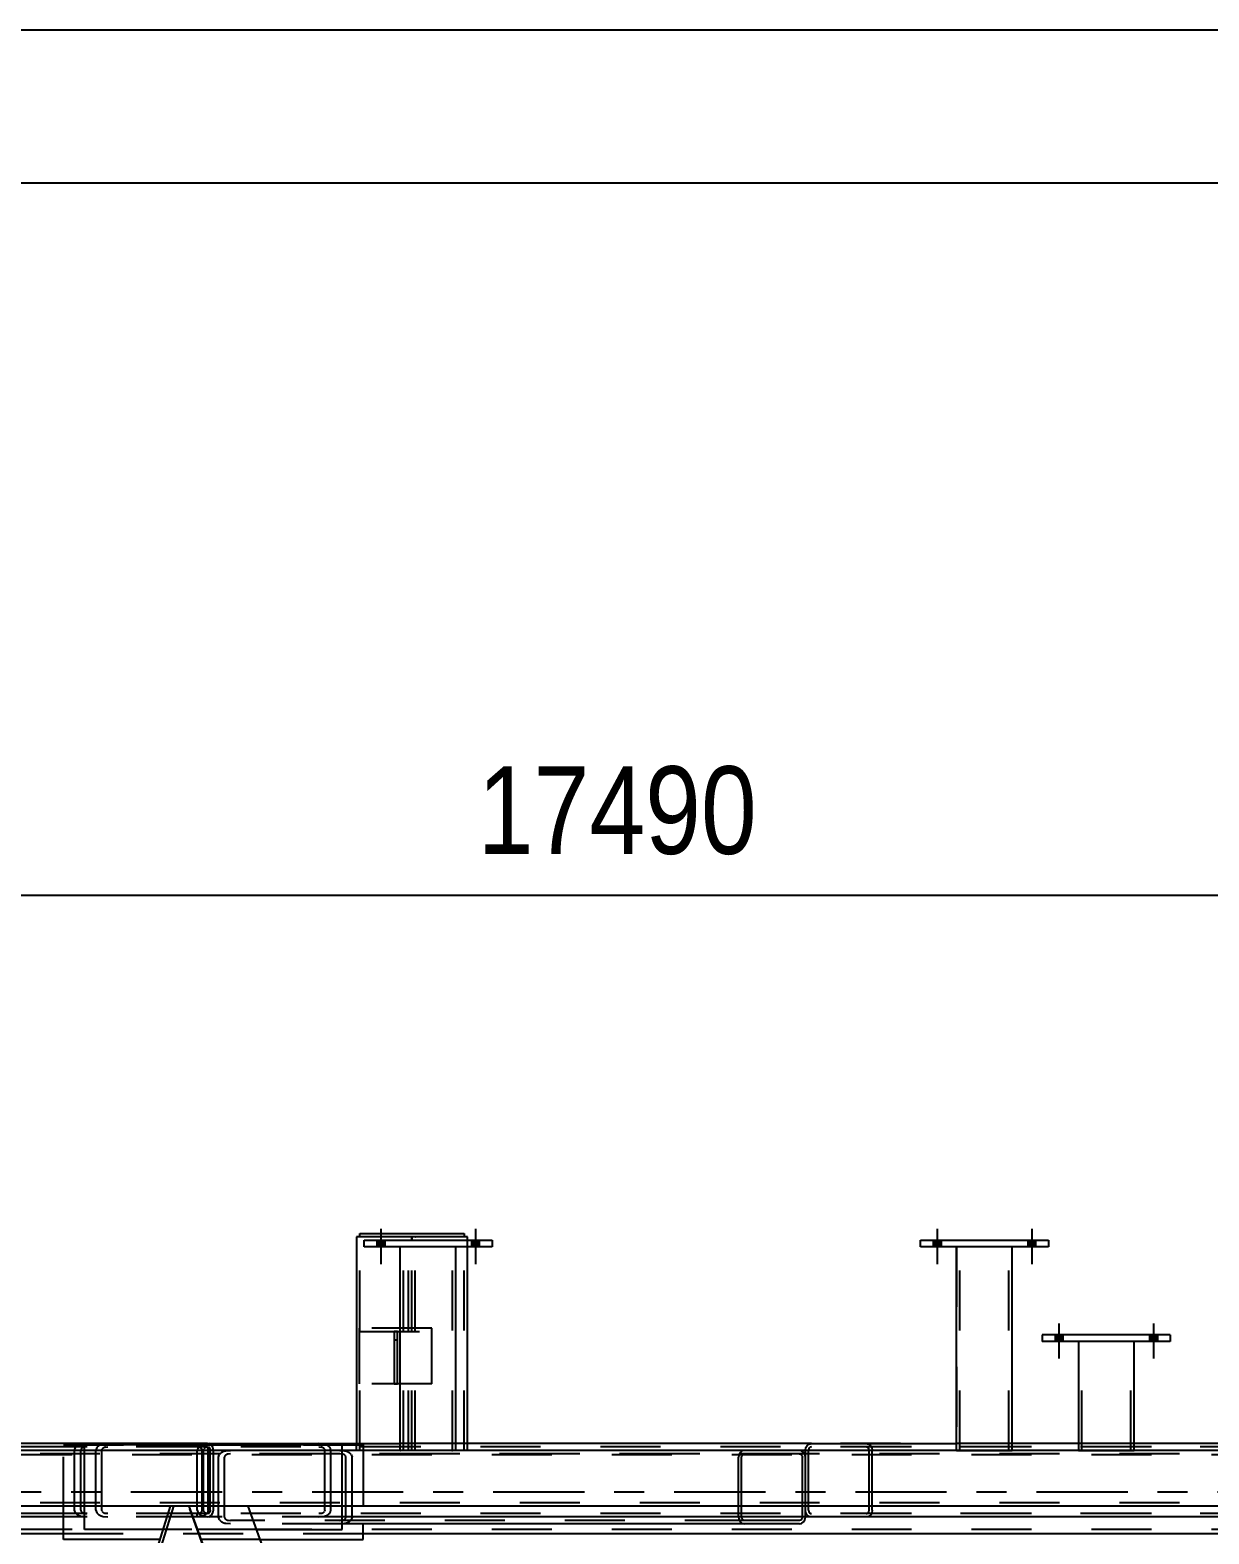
# Model space of a CAD drawing. Header units: millimetres. Extents: x -777 to 412, y -850 to -9.
# Drawn here: x 143.74 to 182.27, y -58.64 to -9.5 of the extents above; entities that cross this region are included whole.
import ezdxf

# ---------------------------------------------------------------- set-up
doc = ezdxf.new("R2010")
doc.units = ezdxf.units.MM
doc.linetypes.add('DXK_LINE_DOT2', pattern=[3.9198, 1.9599, -1.9599])
doc.linetypes.add('DXK_LINE_DOT3', pattern=[5.9187, 2.979, -0.9799, 0.9799, -0.9799])
doc.styles.add('Arial Narrow', font='ARIALN.TTF', dxfattribs={"height": 0.2})

# ---------------------------------------------------------------- blocks, each defined once
blk = doc.blocks.new('Unknown-570390744-1132')
at = {"color": 5, "linetype": 'Continuous'}
for p, q in [((412.086, -9.498), (-776.914, -9.498)), ((407.086, -14.498), (-771.914, -14.498))]:
    blk.add_line(p, q, dxfattribs=at)
blk = doc.blocks.new('Part-570390744-4655 - 4628')
at = {"color": 2, "linetype": 'Continuous'}
for p, q in [((154.422, -48.927), (154.406, -48.927)), ((154.406, -48.927), (154.406, -55.683)), ((156.19, -48.927), (154.422, -48.927)), ((156.224, -49.037), (156.224, -48.928))]:
    blk.add_line(p, q, dxfattribs=at)
at = {"color": 7, "linetype": 'DXK_LINE_DOT2'}
for p, q in [((154.515, -55.912), (154.515, -48.927)), ((154.515, -48.927), (154.523, -48.927)), ((156.115, -55.912), (156.115, -48.927)), ((156.207, -48.927), (156.19, -48.927)), ((156.207, -48.927), (156.19, -48.927)), ((156.224, -48.927), (156.207, -48.927)), ((156.207, -48.927), (156.224, -48.927)), ((156.224, -48.927), (156.224, -48.928)), ((156.224, -48.928), (156.224, -48.927)), ((156.224, -55.912), (156.224, -49.037)), ((154.406, -55.912), (154.406, -55.683)), ((156.224, -55.912), (154.406, -55.912))]:
    blk.add_line(p, q, dxfattribs=at)
blk = doc.blocks.new('Part-570390744-4773 - 4628')
at = {"color": 7, "linetype": 'DXK_LINE_DOT2'}
for p, q in [((150.144, -55.926), (150.296, -55.91)), ((168.883, -55.91), (150.296, -55.91)), ((153.869, -55.91), (154.021, -55.926)), ((166.956, -55.973), (166.913, -56.044)), ((167.02, -55.926), (166.956, -55.973)), ((167.096, -55.91), (167.02, -55.926)), ((168.959, -55.926), (168.883, -55.91)), ((169.023, -55.973), (168.959, -55.926)), ((169.066, -56.044), (169.023, -55.973)), ((149.899, -56.128), (149.927, -56.05)), ((149.899, -58.091), (149.899, -56.128)), ((149.927, -56.05), (149.929, -56.044)), ((150.112, -56.086), (150.097, -56.128)), ((150.097, -58.091), (150.097, -56.128)), ((150.296, -56.019), (150.22, -56.027)), ((168.883, -56.019), (150.296, -56.019)), ((153.945, -56.027), (153.869, -56.019)), ((154.067, -56.128), (154.052, -56.086)), ((154.067, -58.091), (154.067, -56.128)), ((154.236, -56.044), (154.266, -56.128)), ((154.266, -58.091), (154.266, -56.128)), ((166.913, -56.044), (166.898, -56.128)), ((166.898, -58.083), (166.898, -56.128)), ((166.997, -56.128), (167.005, -56.086)), ((166.997, -58.083), (166.997, -56.128)), ((167.005, -56.086), (167.026, -56.051)), ((167.026, -56.051), (167.058, -56.027)), ((167.058, -56.027), (167.096, -56.019)), ((168.883, -56.019), (168.921, -56.027)), ((168.921, -56.027), (168.953, -56.051)), ((168.953, -56.051), (168.975, -56.086)), ((168.975, -56.086), (168.982, -56.128)), ((168.982, -58.083), (168.982, -56.128)), ((169.081, -56.128), (169.066, -56.044)), ((169.081, -58.083), (169.081, -56.128)), ((149.929, -58.175), (149.899, -58.091)), ((150.097, -58.091), (150.112, -58.133)), ((150.296, -58.31), (150.144, -58.293)), ((150.22, -58.192), (150.296, -58.201)), ((167.096, -58.201), (150.296, -58.201)), ((153.939, -58.31), (150.296, -58.31)), ((153.869, -58.201), (153.945, -58.192)), ((154.021, -58.293), (153.869, -58.31)), ((154.052, -58.133), (154.067, -58.091)), ((154.266, -58.091), (154.236, -58.175))]:
    blk.add_line(p, q, dxfattribs=at)
at = {"color": 2, "linetype": 'Continuous'}
for p, q in [((168.883, -58.31), (153.939, -58.31)), ((166.898, -58.091), (166.898, -58.083)), ((166.898, -58.091), (166.913, -58.175)), ((166.913, -58.175), (166.956, -58.246)), ((166.956, -58.246), (167.02, -58.293)), ((166.997, -58.091), (166.997, -58.083)), ((167.005, -58.133), (166.997, -58.091)), ((167.026, -58.169), (167.005, -58.133)), ((167.02, -58.293), (167.096, -58.31)), ((167.058, -58.192), (167.026, -58.169)), ((167.096, -58.201), (167.058, -58.192)), ((168.883, -58.201), (167.096, -58.201)), ((168.921, -58.192), (168.883, -58.201)), ((168.883, -58.31), (168.959, -58.293)), ((168.953, -58.169), (168.921, -58.192)), ((168.975, -58.133), (168.953, -58.169)), ((168.959, -58.293), (169.023, -58.246)), ((168.982, -58.091), (168.975, -58.133)), ((168.982, -58.091), (168.982, -58.083)), ((169.023, -58.246), (169.066, -58.175)), ((169.066, -58.175), (169.081, -58.091)), ((169.081, -58.091), (169.081, -58.083))]:
    blk.add_line(p, q, dxfattribs=at)
at = {"color": 7, "linetype": 'DXK_LINE_DOT2'}
for centre, radius, start, end in [((150.205, -56.292), 0.371, 99.5182, 138.0638), ((153.959, -56.292), 0.371, 41.9362, 80.4818), ((150.25, -56.21), 0.186, 99.5182, 138.0638), ((153.914, -56.21), 0.186, 41.9362, 80.4818), ((150.205, -57.927), 0.371, 221.9362, 260.4818), ((150.25, -58.009), 0.186, 221.9362, 260.4818), ((153.914, -58.009), 0.186, 279.5182, 318.0638), ((153.959, -57.927), 0.371, 279.5182, 318.0638)]:
    blk.add_arc(centre, radius, start, end, dxfattribs=at)
blk = doc.blocks.new('Part-570390744-4734 - 4628')
at = {"color": 2, "linetype": 'Continuous'}
for p, q in [((153.939, -55.728), (145.527, -55.728)), ((145.527, -55.909), (145.527, -55.728)), ((153.939, -55.909), (153.939, -55.728)), ((145.527, -58.491), (145.527, -57.727)), ((153.939, -58.491), (153.939, -57.727)), ((148.094, -58.491), (145.527, -58.491)), ((151.144, -58.491), (153.939, -58.491))]:
    blk.add_line(p, q, dxfattribs=at)
at = {"color": 7, "linetype": 'DXK_LINE_DOT2'}
for p, q in [((145.527, -57.727), (145.527, -55.909)), ((153.939, -57.727), (153.939, -55.909)), ((151.144, -58.491), (148.094, -58.491))]:
    blk.add_line(p, q, dxfattribs=at)
blk = doc.blocks.new('Part-570390744-4930 - 4628')
at = {"color": 2, "linetype": 'Continuous'}
for p, q in [((169.081, -55.901), (169.096, -55.818)), ((169.081, -55.909), (169.081, -55.901)), ((169.096, -55.818), (169.139, -55.747)), ((169.139, -55.747), (169.204, -55.7)), ((169.204, -55.7), (169.28, -55.683)), ((169.28, -55.683), (174.024, -55.683)), ((188.231, -55.683), (175.842, -55.683)), ((184.985, -55.683), (184.833, -55.7)), ((187.905, -55.728), (187.905, -55.683)), ((188.255, -55.688), (188.231, -55.683)), ((169.081, -57.865), (169.081, -57.727)), ((169.096, -57.949), (169.081, -57.865)), ((169.139, -58.019), (169.096, -57.949)), ((169.204, -58.067), (169.139, -58.019)), ((169.28, -58.083), (169.204, -58.067)), ((184.224, -58.083), (169.28, -58.083))]:
    blk.add_line(p, q, dxfattribs=at)
at = {"color": 7, "linetype": 'DXK_LINE_DOT2'}
for p, q in [((169.081, -57.727), (169.081, -55.909)), ((169.188, -55.86), (169.181, -55.901)), ((169.181, -57.865), (169.181, -55.901)), ((169.21, -55.824), (169.188, -55.86)), ((169.242, -55.801), (169.21, -55.824)), ((169.28, -55.792), (169.242, -55.801)), ((188.231, -55.792), (169.28, -55.792)), ((171.066, -55.683), (171.142, -55.7)), ((171.104, -55.801), (171.066, -55.792)), ((171.137, -55.824), (171.104, -55.801)), ((171.158, -55.86), (171.137, -55.824)), ((171.142, -55.7), (171.207, -55.747)), ((171.166, -55.901), (171.158, -55.86)), ((171.166, -57.865), (171.166, -55.901)), ((171.207, -55.747), (171.25, -55.818)), ((171.25, -55.818), (171.265, -55.901)), ((171.265, -57.865), (171.265, -55.901)), ((175.842, -55.683), (174.024, -55.683)), ((184.618, -55.818), (184.587, -55.901)), ((184.587, -57.865), (184.587, -55.901)), ((184.786, -55.901), (184.801, -55.86)), ((184.786, -57.865), (184.786, -55.901)), ((184.909, -55.801), (184.985, -55.792)), ((187.905, -55.792), (187.905, -55.728)), ((188.231, -55.792), (188.269, -55.801)), ((188.307, -55.7), (188.255, -55.688)), ((188.269, -55.801), (188.302, -55.824)), ((188.302, -55.824), (188.323, -55.86)), ((188.372, -55.747), (188.307, -55.7)), ((188.323, -55.86), (188.331, -55.901)), ((188.331, -57.865), (188.331, -55.901)), ((188.415, -55.818), (188.372, -55.747)), ((188.43, -55.901), (188.415, -55.818)), ((188.43, -57.865), (188.43, -55.901)), ((169.181, -57.865), (169.188, -57.907)), ((169.188, -57.907), (169.21, -57.942)), ((169.21, -57.942), (169.242, -57.966)), ((169.242, -57.966), (169.28, -57.974)), ((188.231, -57.974), (169.28, -57.974)), ((171.066, -57.974), (171.104, -57.966)), ((171.104, -57.966), (171.137, -57.942)), ((171.137, -57.942), (171.158, -57.907)), ((171.158, -57.907), (171.166, -57.865)), ((171.25, -57.949), (171.207, -58.019)), ((171.265, -57.865), (171.25, -57.949)), ((184.587, -57.865), (184.618, -57.949)), ((184.801, -57.907), (184.786, -57.865)), ((184.985, -57.974), (184.909, -57.966)), ((187.905, -58.083), (187.905, -57.974)), ((188.269, -57.966), (188.231, -57.974)), ((188.302, -57.942), (188.269, -57.966)), ((188.323, -57.907), (188.302, -57.942)), ((188.331, -57.865), (188.323, -57.907)), ((188.372, -58.019), (188.415, -57.949)), ((188.415, -57.949), (188.43, -57.865)), ((171.142, -58.067), (171.066, -58.083)), ((171.207, -58.019), (171.142, -58.067)), ((188.231, -58.083), (184.224, -58.083)), ((184.833, -58.067), (184.985, -58.083)), ((188.231, -58.083), (188.307, -58.067)), ((188.307, -58.067), (188.372, -58.019))]:
    blk.add_line(p, q, dxfattribs=at)
for centre, radius, start, end in [((184.894, -56.066), 0.371, 112.1105, 138.0638), ((184.939, -55.984), 0.186, 99.5182, 138.0638), ((184.894, -57.7), 0.371, 221.9362, 260.4818), ((184.939, -57.783), 0.186, 221.9362, 260.4818)]:
    blk.add_arc(centre, radius, start, end, dxfattribs=at)
at = {"color": 2, "linetype": 'Continuous'}
blk.add_arc((184.894, -56.066), 0.371, 99.5182, 112.1105, dxfattribs=at)
blk = doc.blocks.new('Part-570390744-4819 - 4628')
at = {"color": 2, "linetype": 'Continuous'}
for p, q in [((181.004, -52.127), (176.822, -52.127)), ((176.822, -52.127), (176.822, -52.346)), ((181.004, -52.346), (176.822, -52.346)), ((181.004, -52.127), (181.004, -52.346))]:
    blk.add_line(p, q, dxfattribs=at)
blk = doc.blocks.new('Part-570390744-4853 - 4628')
at = {"color": 7, "linetype": 'DXK_LINE_DOT2'}
for p, q in [((144.836, -58.083), (144.836, -55.728)), ((144.836, -55.728), (154.629, -55.728)), ((154.629, -55.728), (154.629, -58.31)), ((151.263, -58.819), (147.992, -58.819))]:
    blk.add_line(p, q, dxfattribs=at)
at = {"color": 2, "linetype": 'Continuous'}
for p, q in [((144.836, -58.819), (144.836, -58.083)), ((154.629, -58.819), (154.629, -58.31)), ((147.992, -58.819), (144.836, -58.819)), ((151.263, -58.819), (154.629, -58.819))]:
    blk.add_line(p, q, dxfattribs=at)
blk = doc.blocks.new('Part-570390744-4885 - 4628')
at = {"color": 7, "linetype": 'DXK_LINE_DOT2'}
for p, q in [((297.987, -55.909), (5.466, -55.91)), ((297.987, -56.055), (5.466, -56.055)), ((297.987, -58.491), (5.466, -58.491)), ((154.629, -58.637), (144.836, -58.637))]:
    blk.add_line(p, q, dxfattribs=at)
at = {"color": 7, "linetype": 'DXK_LINE_DOT3'}
blk.add_line((297.987, -57.273), (5.466, -57.273), dxfattribs=at)
at = {"color": 2, "linetype": 'Continuous'}
for p, q in [((144.836, -58.637), (115.932, -58.637)), ((183.533, -58.637), (154.629, -58.637))]:
    blk.add_line(p, q, dxfattribs=at)
blk = doc.blocks.new('Part-570390744-4924 - 4628')
at = {"color": 2, "linetype": 'Continuous'}
for p, q in [((130.384, -55.901), (130.399, -55.818)), ((130.384, -55.909), (130.384, -55.901)), ((130.399, -55.818), (130.442, -55.747)), ((130.442, -55.747), (130.506, -55.7)), ((130.506, -55.7), (130.582, -55.683)), ((130.582, -55.683), (137.66, -55.683)), ((149.534, -55.683), (139.478, -55.683)), ((146.287, -55.683), (146.135, -55.7)), ((149.208, -55.728), (149.208, -55.683)), ((149.558, -55.688), (149.534, -55.683)), ((130.384, -57.865), (130.384, -57.727)), ((130.399, -57.949), (130.384, -57.865)), ((130.442, -58.019), (130.399, -57.949)), ((130.506, -58.067), (130.442, -58.019)), ((130.582, -58.083), (130.506, -58.067)), ((145.527, -58.083), (130.582, -58.083))]:
    blk.add_line(p, q, dxfattribs=at)
at = {"color": 7, "linetype": 'DXK_LINE_DOT2'}
for p, q in [((130.384, -57.727), (130.384, -55.909)), ((130.491, -55.86), (130.483, -55.901)), ((130.483, -57.865), (130.483, -55.901)), ((130.512, -55.824), (130.491, -55.86)), ((130.544, -55.801), (130.512, -55.824)), ((130.582, -55.792), (130.544, -55.801)), ((149.534, -55.792), (130.582, -55.792)), ((132.369, -55.683), (132.445, -55.7)), ((132.407, -55.801), (132.369, -55.792)), ((132.439, -55.824), (132.407, -55.801)), ((132.461, -55.86), (132.439, -55.824)), ((132.445, -55.7), (132.509, -55.747)), ((132.468, -55.901), (132.461, -55.86)), ((132.468, -57.865), (132.468, -55.901)), ((132.509, -55.747), (132.552, -55.818)), ((132.552, -55.818), (132.568, -55.901)), ((132.568, -57.865), (132.568, -55.901)), ((139.478, -55.683), (137.66, -55.683)), ((145.92, -55.818), (145.89, -55.901)), ((145.89, -57.865), (145.89, -55.901)), ((146.089, -55.901), (146.104, -55.86)), ((146.089, -57.865), (146.089, -55.901)), ((146.211, -55.801), (146.287, -55.792)), ((149.208, -55.792), (149.208, -55.728)), ((149.534, -55.792), (149.572, -55.801)), ((149.61, -55.7), (149.558, -55.688)), ((149.572, -55.801), (149.604, -55.824)), ((149.604, -55.824), (149.626, -55.86)), ((149.674, -55.747), (149.61, -55.7)), ((149.626, -55.86), (149.633, -55.901)), ((149.633, -57.865), (149.633, -55.901)), ((149.718, -55.818), (149.674, -55.747)), ((149.733, -55.901), (149.718, -55.818)), ((149.733, -57.865), (149.733, -55.901)), ((130.483, -57.865), (130.491, -57.907)), ((130.491, -57.907), (130.512, -57.942)), ((130.512, -57.942), (130.544, -57.966)), ((130.544, -57.966), (130.582, -57.974)), ((149.534, -57.974), (130.582, -57.974)), ((132.369, -57.974), (132.407, -57.966)), ((132.407, -57.966), (132.439, -57.942)), ((132.439, -57.942), (132.461, -57.907)), ((132.461, -57.907), (132.468, -57.865)), ((132.552, -57.949), (132.509, -58.019)), ((132.568, -57.865), (132.552, -57.949)), ((145.89, -57.865), (145.92, -57.949)), ((146.104, -57.907), (146.089, -57.865)), ((146.287, -57.974), (146.211, -57.966)), ((149.208, -58.083), (149.208, -57.974)), ((149.572, -57.966), (149.534, -57.974)), ((149.604, -57.942), (149.572, -57.966)), ((149.626, -57.907), (149.604, -57.942)), ((149.633, -57.865), (149.626, -57.907)), ((149.674, -58.019), (149.718, -57.949)), ((149.718, -57.949), (149.733, -57.865)), ((132.445, -58.067), (132.369, -58.083)), ((132.509, -58.019), (132.445, -58.067)), ((149.534, -58.083), (145.527, -58.083)), ((146.135, -58.067), (146.287, -58.083)), ((149.534, -58.083), (149.61, -58.067)), ((149.61, -58.067), (149.674, -58.019))]:
    blk.add_line(p, q, dxfattribs=at)
for centre, radius, start, end in [((146.197, -56.066), 0.371, 112.1023, 138.0638), ((146.242, -55.984), 0.186, 99.5182, 138.0638), ((146.197, -57.7), 0.371, 221.9362, 260.4818), ((146.242, -57.783), 0.186, 221.9362, 260.4818)]:
    blk.add_arc(centre, radius, start, end, dxfattribs=at)
at = {"color": 2, "linetype": 'Continuous'}
blk.add_arc((146.197, -56.066), 0.371, 99.5182, 112.1023, dxfattribs=at)
blk = doc.blocks.new('Part-570390744-4927 - 4628')
at = {"color": 7, "linetype": 'DXK_LINE_DOT2'}
for p, q in [((110.541, -55.818), (110.511, -55.901)), ((110.511, -57.865), (110.511, -55.901)), ((110.709, -55.901), (110.724, -55.86)), ((110.709, -57.865), (110.709, -55.901)), ((110.832, -55.801), (110.908, -55.792)), ((149.17, -55.792), (110.908, -55.792)), ((114.481, -55.792), (114.557, -55.801)), ((114.664, -55.86), (114.679, -55.901)), ((114.679, -57.865), (114.679, -55.901)), ((114.878, -55.901), (114.848, -55.818)), ((114.878, -57.865), (114.878, -55.901)), ((121.297, -55.683), (119.478, -55.683)), ((149.17, -55.683), (130.582, -55.683)), ((145.2, -55.901), (145.23, -55.818)), ((145.2, -57.865), (145.2, -55.901)), ((145.413, -55.86), (145.398, -55.901)), ((145.398, -57.865), (145.398, -55.901)), ((145.445, -55.7), (145.597, -55.683)), ((145.597, -55.792), (145.521, -55.801)), ((149.17, -55.683), (149.208, -55.687)), ((149.246, -55.801), (149.17, -55.792)), ((149.208, -55.687), (149.322, -55.7)), ((149.368, -55.901), (149.353, -55.86)), ((149.368, -57.865), (149.368, -55.901)), ((149.537, -55.818), (149.567, -55.901)), ((149.567, -57.865), (149.567, -55.901)), ((110.511, -57.865), (110.541, -57.949)), ((110.724, -57.907), (110.709, -57.865)), ((110.908, -57.974), (110.832, -57.966)), ((149.17, -57.974), (110.908, -57.974)), ((114.557, -57.966), (114.481, -57.974)), ((114.679, -57.865), (114.664, -57.907)), ((114.848, -57.949), (114.878, -57.865)), ((145.23, -57.949), (145.2, -57.865)), ((145.398, -57.865), (145.413, -57.907)), ((145.521, -57.966), (145.597, -57.974)), ((149.17, -57.974), (149.246, -57.966)), ((149.353, -57.907), (149.368, -57.865)), ((149.567, -57.865), (149.537, -57.949)), ((110.756, -58.067), (110.908, -58.083)), ((115.241, -58.083), (110.908, -58.083)), ((114.481, -58.083), (114.633, -58.067)), ((149.17, -58.083), (130.582, -58.083)), ((145.597, -58.083), (145.445, -58.067)), ((149.288, -58.07), (149.17, -58.083)), ((149.322, -58.067), (149.288, -58.07))]:
    blk.add_line(p, q, dxfattribs=at)
at = {"color": 2, "linetype": 'Continuous'}
for p, q in [((110.908, -55.683), (110.756, -55.7)), ((110.908, -55.683), (119.478, -55.683)), ((114.633, -55.7), (114.481, -55.683)), ((130.582, -55.683), (121.297, -55.683)), ((130.582, -58.083), (115.241, -58.083))]:
    blk.add_line(p, q, dxfattribs=at)
at = {"color": 7, "linetype": 'DXK_LINE_DOT2'}
for centre, radius, start, end in [((110.817, -56.066), 0.371, 112.1023, 138.0638), ((110.862, -55.984), 0.186, 99.5182, 138.0638), ((114.526, -55.984), 0.186, 41.9362, 80.4818), ((114.571, -56.066), 0.371, 41.9362, 67.8977), ((145.506, -56.066), 0.371, 99.5182, 138.0638), ((145.551, -55.984), 0.186, 99.5182, 138.0638), ((149.215, -55.984), 0.186, 41.9362, 80.4818), ((149.26, -56.066), 0.371, 41.9362, 80.4818), ((110.817, -57.7), 0.371, 221.9362, 260.4818), ((110.862, -57.783), 0.186, 221.9362, 260.4818), ((114.526, -57.783), 0.186, 279.5182, 318.0638), ((114.571, -57.7), 0.371, 279.5182, 318.0638), ((145.506, -57.7), 0.371, 221.9362, 260.4818), ((145.551, -57.783), 0.186, 221.9362, 260.4818), ((149.215, -57.783), 0.186, 279.5182, 318.0638), ((149.26, -57.7), 0.371, 279.5182, 318.0638)]:
    blk.add_arc(centre, radius, start, end, dxfattribs=at)
at = {"color": 2, "linetype": 'Continuous'}
for centre, start, end in [((110.817, -56.066), 99.5182, 112.1023), ((114.571, -56.066), 67.8977, 80.4818)]:
    blk.add_arc(centre, 0.371, start, end, dxfattribs=at)
blk = doc.blocks.new('Part-570390744-4933 - 4628')
at = {"color": 7, "linetype": 'DXK_LINE_DOT2'}
for p, q in [((149.238, -55.818), (149.208, -55.901)), ((149.208, -57.865), (149.208, -55.901)), ((149.406, -55.901), (149.422, -55.86)), ((149.406, -57.865), (149.406, -55.901)), ((149.529, -55.801), (149.605, -55.792)), ((187.867, -55.792), (149.605, -55.792)), ((153.178, -55.792), (153.254, -55.801)), ((153.362, -55.86), (153.377, -55.901)), ((153.377, -57.865), (153.377, -55.901)), ((153.575, -55.901), (153.545, -55.818)), ((153.575, -57.865), (153.575, -55.901)), ((157.66, -55.683), (155.842, -55.683)), ((187.867, -55.683), (169.28, -55.683)), ((183.897, -55.901), (183.927, -55.818)), ((183.897, -57.865), (183.897, -55.901)), ((184.111, -55.86), (184.095, -55.901)), ((184.095, -57.865), (184.095, -55.901)), ((184.142, -55.7), (184.294, -55.683)), ((184.294, -55.792), (184.218, -55.801)), ((187.867, -55.683), (188.019, -55.7)), ((187.943, -55.801), (187.867, -55.792)), ((188.066, -55.901), (188.05, -55.86)), ((188.066, -57.865), (188.066, -55.901)), ((188.234, -55.818), (188.236, -55.824)), ((188.236, -55.824), (188.264, -55.901)), ((188.264, -57.865), (188.264, -55.901)), ((149.208, -57.865), (149.238, -57.949)), ((149.422, -57.907), (149.406, -57.865)), ((149.605, -57.974), (149.529, -57.966)), ((187.867, -57.974), (149.605, -57.974)), ((153.254, -57.966), (153.178, -57.974)), ((153.377, -57.865), (153.362, -57.907)), ((153.545, -57.949), (153.575, -57.865)), ((183.927, -57.949), (183.897, -57.865)), ((184.095, -57.865), (184.111, -57.907)), ((184.218, -57.966), (184.294, -57.974)), ((187.867, -57.974), (187.943, -57.966)), ((188.05, -57.907), (188.066, -57.865)), ((188.264, -57.865), (188.234, -57.949)), ((149.453, -58.067), (149.605, -58.083)), ((153.939, -58.083), (149.605, -58.083)), ((153.178, -58.083), (153.33, -58.067)), ((187.867, -58.083), (169.28, -58.083)), ((184.294, -58.083), (184.142, -58.067)), ((187.985, -58.07), (187.867, -58.083)), ((188.019, -58.067), (187.985, -58.07))]:
    blk.add_line(p, q, dxfattribs=at)
at = {"color": 2, "linetype": 'Continuous'}
for p, q in [((149.605, -55.683), (149.453, -55.7)), ((149.605, -55.683), (155.842, -55.683)), ((153.33, -55.7), (153.178, -55.683)), ((169.28, -55.683), (157.66, -55.683)), ((169.28, -58.083), (153.939, -58.083))]:
    blk.add_line(p, q, dxfattribs=at)
at = {"color": 7, "linetype": 'DXK_LINE_DOT2'}
for centre, radius, start, end in [((149.514, -56.066), 0.371, 112.1105, 138.0638), ((149.56, -55.984), 0.186, 99.5182, 138.0638), ((153.223, -55.984), 0.186, 41.9362, 80.4818), ((153.269, -56.066), 0.371, 41.9362, 67.8895), ((184.203, -56.066), 0.371, 99.5182, 138.0638), ((184.249, -55.984), 0.186, 99.5182, 138.0638), ((187.912, -55.984), 0.186, 41.9362, 80.4818), ((187.958, -56.066), 0.371, 41.9362, 80.4818), ((149.514, -57.7), 0.371, 221.9362, 260.4818), ((149.56, -57.783), 0.186, 221.9362, 260.4818), ((153.223, -57.783), 0.186, 279.5182, 318.0638), ((153.269, -57.7), 0.371, 279.5182, 318.0638), ((184.203, -57.7), 0.371, 221.9362, 260.4818), ((184.249, -57.783), 0.186, 221.9362, 260.4818), ((187.912, -57.783), 0.186, 279.5182, 318.0638), ((187.958, -57.7), 0.371, 279.5182, 318.0638)]:
    blk.add_arc(centre, radius, start, end, dxfattribs=at)
at = {"color": 2, "linetype": 'Continuous'}
for centre, start, end in [((149.514, -56.066), 99.5182, 112.1105), ((153.269, -56.066), 67.8895, 80.4818)]:
    blk.add_arc(centre, 0.371, start, end, dxfattribs=at)
blk = doc.blocks.new('Part-570390744-5352 - 4628')
at = {"color": 2, "linetype": 'Continuous'}
for p, q in [((172.842, -49.255), (172.842, -49.037)), ((172.842, -49.037), (177.024, -49.037)), ((177.024, -49.037), (177.024, -49.255)), ((177.024, -49.255), (172.842, -49.255))]:
    blk.add_line(p, q, dxfattribs=at)
blk = doc.blocks.new('Part-570390744-5068 - 4628')
at = {"color": 7, "linetype": 'DXK_LINE_DOT2'}
for p, q in [((172.842, -49.255), (172.842, -49.037)), ((172.842, -49.037), (177.024, -49.037)), ((177.024, -49.037), (177.024, -49.255)), ((177.024, -49.255), (172.842, -49.255))]:
    blk.add_line(p, q, dxfattribs=at)
blk = doc.blocks.new('Part-570390744-5421 - 4628')
at = {"color": 2, "linetype": 'Continuous'}
for p, q in [((178.004, -52.346), (178.004, -55.683)), ((179.822, -55.683), (179.822, -52.346))]:
    blk.add_line(p, q, dxfattribs=at)
at = {"color": 7, "linetype": 'DXK_LINE_DOT2'}
for p, q in [((179.822, -52.346), (178.004, -52.346)), ((178.02, -52.346), (178.004, -52.346)), ((178.113, -55.912), (178.113, -52.346)), ((179.713, -55.912), (179.713, -52.346)), ((178.004, -55.683), (178.004, -55.912)), ((178.004, -55.912), (179.822, -55.912)), ((179.822, -55.912), (179.822, -55.683))]:
    blk.add_line(p, q, dxfattribs=at)
blk = doc.blocks.new('Part-570390744-5118 - 4628')
at = {"color": 7, "linetype": 'DXK_LINE_DOT2'}
for p, q in [((298.9, -56.018), (4.236, -56.018)), ((157.66, -55.909), (155.842, -55.909)), ((175.842, -55.909), (174.024, -55.909)), ((298.9, -57.618), (4.236, -57.618)), ((150.866, -57.727), (148.332, -57.727))]:
    blk.add_line(p, q, dxfattribs=at)
at = {"color": 2, "linetype": 'Continuous'}
for p, q in [((155.842, -55.909), (139.478, -55.909)), ((174.024, -55.909), (157.66, -55.909)), ((192.206, -55.909), (175.842, -55.909)), ((148.332, -57.727), (112.168, -57.727)), ((187.029, -57.727), (150.866, -57.727))]:
    blk.add_line(p, q, dxfattribs=at)
blk = doc.blocks.new('Part-570390744-5132 - 4628')
at = {"color": 2, "linetype": 'Continuous'}
for p, q in [((131.649, -111.25), (148.332, -57.727)), ((148.931, -57.727), (148.332, -57.727)), ((148.931, -57.727), (149.511, -59.321))]:
    blk.add_line(p, q, dxfattribs=at)
at = {"color": 7, "linetype": 'DXK_LINE_DOT2'}
blk.add_line((131.711, -111.419), (148.446, -57.727), dxfattribs=at)
blk = doc.blocks.new('Part-570390744-5204 - 4628')
at = {"color": 7, "linetype": 'DXK_LINE_DOT2'}
for p, q in [((155.75, -52.019), (155.641, -52.019)), ((155.641, -52.019), (155.641, -53.728)), ((155.75, -53.728), (155.75, -52.019)), ((155.641, -52.292), (155.75, -52.292)), ((155.641, -53.728), (155.75, -53.728))]:
    blk.add_line(p, q, dxfattribs=at)
blk = doc.blocks.new('Part-570390744-5245 - 4628')
at = {"color": 2, "linetype": 'Continuous'}
for p, q in [((150.866, -57.727), (148.931, -57.727)), ((170.346, -111.25), (150.866, -57.727))]:
    blk.add_line(p, q, dxfattribs=at)
at = {"color": 7, "linetype": 'DXK_LINE_DOT2'}
for p, q in [((149.634, -59.659), (148.931, -57.727)), ((169.102, -112.827), (149.047, -57.727)), ((170.804, -112.827), (150.75, -57.727))]:
    blk.add_line(p, q, dxfattribs=at)
blk = doc.blocks.new('Part-570390744-5295 - 4628')
at = {"color": 2, "linetype": 'Continuous'}
for p, q in [((154.66, -49.255), (154.66, -49.037)), ((154.66, -49.037), (158.842, -49.037)), ((158.842, -49.037), (158.842, -49.255)), ((158.842, -49.255), (154.66, -49.255))]:
    blk.add_line(p, q, dxfattribs=at)
blk = doc.blocks.new('Part-570390744-5298 - 4628')
at = {"color": 2, "linetype": 'Continuous'}
for p, q in [((156.224, -48.928), (156.224, -49.037)), ((157.824, -48.928), (156.258, -48.928)), ((158.042, -48.928), (157.824, -48.928)), ((158.042, -49.037), (158.042, -48.928)), ((158.042, -55.683), (158.042, -49.255))]:
    blk.add_line(p, q, dxfattribs=at)
at = {"color": 7, "linetype": 'DXK_LINE_DOT2'}
for p, q in [((156.258, -48.928), (156.224, -48.928)), ((156.224, -55.911), (156.224, -49.037)), ((156.333, -55.911), (156.333, -48.928)), ((156.333, -48.928), (156.341, -48.928)), ((157.933, -55.911), (157.933, -48.928)), ((158.042, -49.255), (158.042, -49.037)), ((158.042, -55.911), (156.224, -55.911)), ((158.042, -55.911), (158.042, -55.683))]:
    blk.add_line(p, q, dxfattribs=at)
blk = doc.blocks.new('Part-570390744-5301 - 4628')
at = {"color": 2, "linetype": 'Continuous'}
for p, q in [((154.516, -48.818), (157.933, -48.818)), ((154.516, -48.927), (154.516, -48.818)), ((156.258, -48.928), (156.19, -48.928)), ((157.933, -48.818), (157.933, -48.928))]:
    blk.add_line(p, q, dxfattribs=at)
at = {"color": 7, "linetype": 'DXK_LINE_DOT2'}
for p, q in [((154.516, -48.927), (154.516, -48.928)), ((154.516, -48.928), (154.516, -48.927)), ((156.19, -48.928), (154.516, -48.928)), ((157.933, -48.928), (156.258, -48.928))]:
    blk.add_line(p, q, dxfattribs=at)
blk = doc.blocks.new('Part-570390744-5349 - 4628')
at = {"color": 2, "linetype": 'Continuous'}
for p, q in [((174.024, -55.909), (174.024, -49.255)), ((175.842, -55.909), (175.842, -49.255)), ((175.84, -55.911), (174.026, -55.911))]:
    blk.add_line(p, q, dxfattribs=at)
at = {"color": 7, "linetype": 'DXK_LINE_DOT2'}
for p, q in [((175.842, -49.255), (174.024, -49.255)), ((174.024, -49.255), (174.04, -49.255)), ((174.133, -55.911), (174.133, -49.255)), ((175.733, -55.911), (175.733, -49.255)), ((174.024, -55.911), (174.024, -55.909)), ((174.026, -55.911), (174.024, -55.911)), ((174.024, -55.911), (174.026, -55.911)), ((175.725, -55.911), (175.707, -55.911)), ((175.707, -55.911), (175.725, -55.911)), ((175.725, -55.911), (175.733, -55.911)), ((175.733, -55.911), (175.725, -55.911)), ((175.842, -55.911), (175.825, -55.911)), ((175.84, -55.911), (175.842, -55.911)), ((175.842, -55.909), (175.842, -55.911)), ((175.842, -55.911), (175.842, -55.909))]:
    blk.add_line(p, q, dxfattribs=at)
blk = doc.blocks.new('Part-570390744-5355 - 4628')
at = {"color": 7, "linetype": 'DXK_LINE_DOT2'}
for p, q in [((175.842, -49.255), (174.024, -49.255)), ((174.024, -49.255), (174.024, -55.911)), ((174.04, -49.255), (174.024, -49.255)), ((174.133, -55.911), (174.133, -49.255)), ((175.733, -55.911), (175.733, -49.255)), ((175.842, -55.911), (175.842, -49.255)), ((174.024, -55.911), (175.842, -55.911))]:
    blk.add_line(p, q, dxfattribs=at)
blk = doc.blocks.new('Part-570390744-5358 - 4628')
at = {"color": 2, "linetype": 'Continuous'}
for p, q in [((155.842, -55.909), (155.842, -49.255)), ((157.66, -55.909), (157.66, -49.255)), ((157.659, -55.911), (155.844, -55.911))]:
    blk.add_line(p, q, dxfattribs=at)
at = {"color": 7, "linetype": 'DXK_LINE_DOT2'}
for p, q in [((157.66, -49.255), (155.842, -49.255)), ((155.842, -49.255), (155.859, -49.255)), ((155.951, -55.911), (155.951, -49.255)), ((157.551, -55.911), (157.551, -49.255)), ((155.842, -55.911), (155.842, -55.909)), ((155.844, -55.911), (155.842, -55.911)), ((155.842, -55.911), (155.844, -55.911)), ((157.543, -55.911), (157.526, -55.911)), ((157.526, -55.911), (157.543, -55.911)), ((157.543, -55.911), (157.551, -55.911)), ((157.551, -55.911), (157.543, -55.911)), ((157.66, -55.911), (157.644, -55.911)), ((157.659, -55.911), (157.66, -55.911)), ((157.66, -55.909), (157.66, -55.911)), ((157.66, -55.911), (157.66, -55.909))]:
    blk.add_line(p, q, dxfattribs=at)
blk = doc.blocks.new('Bolt-570390744-5475 - 4628')
at = {"linetype": 'Continuous'}
for points in [[(173.515, -49.037), (173.26, -49.037), (173.26, -49.255), (173.515, -49.255)], [(173.515, -49.037), (173.26, -49.037), (173.26, -49.255), (173.515, -49.255)], [(176.606, -49.037), (176.351, -49.037), (176.351, -49.255), (176.606, -49.255)], [(176.606, -49.037), (176.351, -49.037), (176.351, -49.255), (176.606, -49.255)]]:
    blk.add_hatch(color=1, dxfattribs=at).paths.add_polyline_path(points)
at = {"color": 1, "linetype": 'Continuous'}
for p, q in [((173.26, -49.037), (173.26, -49.255)), ((173.26, -49.037), (173.26, -49.255)), ((173.388, -48.673), (173.388, -49.818)), ((173.388, -48.673), (173.388, -49.818)), ((173.515, -49.037), (173.515, -49.255)), ((173.515, -49.037), (173.515, -49.255)), ((176.351, -49.037), (176.351, -49.255)), ((176.351, -49.037), (176.351, -49.255)), ((176.478, -48.673), (176.478, -49.818)), ((176.478, -48.673), (176.478, -49.818)), ((176.606, -49.037), (176.606, -49.255)), ((176.606, -49.037), (176.606, -49.255))]:
    blk.add_line(p, q, dxfattribs=at)
blk = doc.blocks.new('Bolt-570390744-5476 - 4628')
at = {"linetype": 'Continuous'}
for points in [[(173.515, -49.037), (173.26, -49.037), (173.26, -49.255), (173.515, -49.255)], [(173.515, -49.037), (173.26, -49.037), (173.26, -49.255), (173.515, -49.255)], [(176.606, -49.037), (176.351, -49.037), (176.351, -49.255), (176.606, -49.255)], [(176.606, -49.037), (176.351, -49.037), (176.351, -49.255), (176.606, -49.255)]]:
    blk.add_hatch(color=1, dxfattribs=at).paths.add_polyline_path(points)
at = {"color": 1, "linetype": 'Continuous'}
for p, q in [((173.26, -49.037), (173.26, -49.255)), ((173.26, -49.037), (173.26, -49.255)), ((173.388, -48.673), (173.388, -49.818)), ((173.388, -48.673), (173.388, -49.818)), ((173.515, -49.037), (173.515, -49.255)), ((173.515, -49.037), (173.515, -49.255)), ((176.351, -49.037), (176.351, -49.255)), ((176.351, -49.037), (176.351, -49.255)), ((176.478, -48.673), (176.478, -49.818)), ((176.478, -48.673), (176.478, -49.818)), ((176.606, -49.037), (176.606, -49.255)), ((176.606, -49.037), (176.606, -49.255))]:
    blk.add_line(p, q, dxfattribs=at)
blk = doc.blocks.new('Bolt-570390744-5477 - 4628')
at = {"linetype": 'Continuous'}
for points in [[(155.333, -49.037), (155.078, -49.037), (155.078, -49.255), (155.333, -49.255)], [(155.333, -49.037), (155.078, -49.037), (155.078, -49.255), (155.333, -49.255)], [(158.424, -49.037), (158.169, -49.037), (158.169, -49.255), (158.424, -49.255)], [(158.424, -49.037), (158.169, -49.037), (158.169, -49.255), (158.424, -49.255)]]:
    blk.add_hatch(color=1, dxfattribs=at).paths.add_polyline_path(points)
at = {"color": 1, "linetype": 'Continuous'}
for p, q in [((155.078, -49.037), (155.078, -49.255)), ((155.078, -49.037), (155.078, -49.255)), ((155.206, -48.673), (155.206, -49.818)), ((155.206, -48.673), (155.206, -49.818)), ((155.333, -49.037), (155.333, -49.255)), ((155.333, -49.037), (155.333, -49.255)), ((158.169, -49.037), (158.169, -49.255)), ((158.169, -49.037), (158.169, -49.255)), ((158.297, -48.673), (158.297, -49.818)), ((158.297, -48.673), (158.297, -49.818)), ((158.424, -49.037), (158.424, -49.255)), ((158.424, -49.037), (158.424, -49.255))]:
    blk.add_line(p, q, dxfattribs=at)
blk = doc.blocks.new('Part-570390744-5483 - 4628')
at = {"color": 7, "linetype": 'DXK_LINE_DOT2'}
for p, q in [((156.876, -51.91), (154.513, -51.91)), ((154.513, -53.728), (154.513, -51.91)), ((154.513, -52.019), (156.876, -52.019)), ((156.876, -53.728), (156.876, -51.91)), ((156.876, -53.728), (154.513, -53.728))]:
    blk.add_line(p, q, dxfattribs=at)
blk = doc.blocks.new('Bolt-570390744-5530 - 4628')
at = {"linetype": 'Continuous'}
for points in [[(177.495, -52.127), (177.24, -52.127), (177.24, -52.346), (177.495, -52.346)], [(177.495, -52.127), (177.24, -52.127), (177.24, -52.346), (177.495, -52.346)], [(180.586, -52.127), (180.331, -52.127), (180.331, -52.346), (180.586, -52.346)], [(180.586, -52.127), (180.331, -52.127), (180.331, -52.346), (180.586, -52.346)]]:
    blk.add_hatch(color=1, dxfattribs=at).paths.add_polyline_path(points)
at = {"color": 1, "linetype": 'Continuous'}
for p, q in [((177.367, -51.764), (177.367, -52.909)), ((177.367, -51.764), (177.367, -52.909)), ((180.458, -51.764), (180.458, -52.909)), ((180.458, -51.764), (180.458, -52.909)), ((177.24, -52.127), (177.24, -52.346)), ((177.24, -52.127), (177.24, -52.346)), ((177.495, -52.127), (177.495, -52.346)), ((177.495, -52.127), (177.495, -52.346)), ((180.331, -52.127), (180.331, -52.346)), ((180.331, -52.127), (180.331, -52.346)), ((180.586, -52.127), (180.586, -52.346)), ((180.586, -52.127), (180.586, -52.346))]:
    blk.add_line(p, q, dxfattribs=at)
blk = doc.blocks.new('StraightDimension-570390744-62218 - 4628')
at = {"color": 7, "linetype": 'Continuous'}
blk.add_line((3.946, -37.768), (321.938, -37.768), dxfattribs=at)
at = {"color": 0}
blk.add_wipeout([(168.112, -37.018), (168.112, -32.818), (157.771, -32.818), (157.771, -37.018)], dxfattribs=at)
at = {"color": 3, "style": 'Arial Narrow'}
blk.add_text('17490', height=2.8633, dxfattribs=at).set_placement((158.371, -36.418))

msp = doc.modelspace()

# ---------------------------------------------------------------- block references
for name in ['Unknown-570390744-1132', 'Part-570390744-4655 - 4628', 'Part-570390744-5301 - 4628', 'Part-570390744-5295 - 4628', 'Bolt-570390744-5477 - 4628', 'Part-570390744-5298 - 4628', 'Part-570390744-5352 - 4628', 'Part-570390744-5068 - 4628', 'Bolt-570390744-5475 - 4628', 'Bolt-570390744-5476 - 4628', 'Part-570390744-5358 - 4628', 'Part-570390744-5349 - 4628', 'Part-570390744-5355 - 4628', 'Part-570390744-5483 - 4628', 'Part-570390744-5204 - 4628', 'Bolt-570390744-5530 - 4628', 'Part-570390744-4819 - 4628', 'Part-570390744-5421 - 4628', 'Part-570390744-5118 - 4628', 'Part-570390744-4885 - 4628', 'Part-570390744-4927 - 4628', 'Part-570390744-4924 - 4628', 'Part-570390744-4853 - 4628', 'Part-570390744-4734 - 4628', 'Part-570390744-4933 - 4628', 'Part-570390744-4773 - 4628', 'Part-570390744-4930 - 4628', 'Part-570390744-5132 - 4628', 'Part-570390744-5245 - 4628']:
    msp.add_blockref(name, (0, 0))

# ---------------------------------------------------------------- next in the draw order: block references
msp.add_blockref('StraightDimension-570390744-62218 - 4628', (0, 0))

doc.saveas('drawing.dxf')
